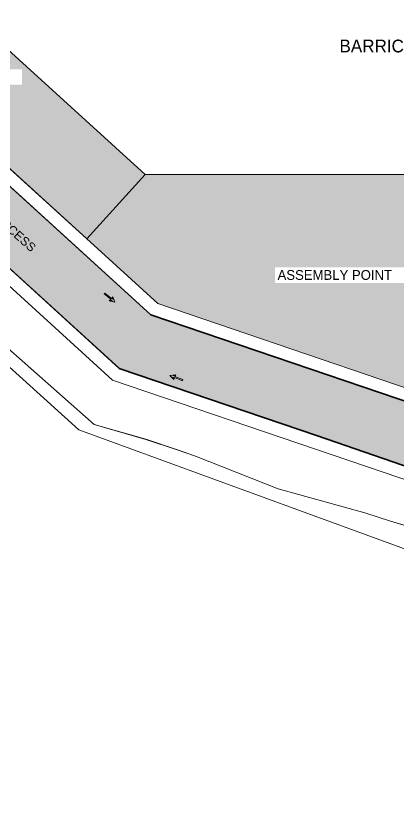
# Model space of a CAD drawing. Header units: inches. Extents: x 1969 to 240164, y 1364 to 46451.
# Drawn here: x 42508 to 46889, y 17221 to 26307 of the extents above; entities that cross this region are included whole.
import ezdxf

# ---------------------------------------------------------------- set-up
doc = ezdxf.new("R2010")
doc.units = ezdxf.units.IN
doc.header["$MEASUREMENT"] = 0
for name, color, linetype in [('PDF_0', 7, 'Continuous'), ('PDF_BOUNDARY', 7, 'Continuous'), ('PDF_earth cutting area', 7, 'Continuous'), ('PDF_foot path', 7, 'Continuous'), ('PDF_Lines', 7, 'Continuous'), ('PDF_TEXT', 7, 'Continuous'), ('PDF_Wall', 7, 'Continuous')]:
    doc.layers.add(name, color=color, linetype=linetype)
doc.styles.add('PDF Century Gothic', font='GOTHIC.TTF')
doc.styles.add('PDF Swiss721BT-LightExtended', font='arial.ttf')

msp = doc.modelspace()

# ---------------------------------------------------------------- hatches: boundary and pattern name
at = {"true_color": 0xfecc66}
h = msp.add_hatch(color=31, dxfattribs=at)
h.dxf.hatch_style = 1
h.paths.add_polyline_path([(40008.3, 27445.2), (39953.1, 27576.4), (40565.8, 27834.4), (40621, 27703.3)])
h.paths.add_polyline_path([(40577.6, 27598.8), (40632.8, 27467.6), (40233.2, 27299.2), (40178, 27430.4)])
edge = h.paths.add_edge_path()
edge.add_line((23706.6, 23889.3), (23706.6, 23685.7))
edge.add_line((23706.6, 23685.7), (21592.3, 23685.7))
edge.add_arc((21564.1, 23607.1), 83.5, 70.24996, 109.75004)
edge.add_line((21535.9, 23685.7), (21474.3, 23685.7))
edge.add_line((21474.3, 23685.7), (21474.3, 23889.3))
edge.add_line((21474.3, 23889.3), (23706.6, 23889.3))
h.paths.add_polyline_path([(40196.6, 27136.6), (40128.6, 27004), (40083.8, 26760.5), (40108.3, 26579.1), (40179.2, 26411.1), (44054.9, 22879.7), (47494.3, 21707.1), (47774.4, 21648.7), (48167.3, 21655.3), (48593.7, 21785.4), (48790.3, 21898.1), (49229.2, 22267.9), (50678.1, 23493.2), (50859.2, 23699.7), (50983, 23900), (51090.8, 24169.8), (51148, 24487.9), (51993.8, 24488.6), (52290.4, 24048.9), (50849.8, 22717.9), (50714.5, 22526.6), (50622.5, 22254.5), (50606.5, 21925.5), (50606.5, 20998.1), (50696.2, 20675.3), (50766.7, 20544.7), (50964.4, 20319.7), (51058.4, 20250.3), (51196.7, 20206.5), (51389.7, 20233.1), (51523.7, 20325.3), (51622.3, 20503.8), (51622.3, 20773.7), (53221, 20773.7), (53221, 20166.3), (53323.2, 20166.3), (53323.2, 19249.4), (51850.7, 19249.4), (48876.6, 20483.8), (45963.5, 21489.1), (43693.6, 22262.7), (41571.7, 24195.4), (39950.9, 25674.8), (39044.1, 26554.3), (38079.5, 27215.6), (35857, 26162.3), (34994.2, 24093.5), (32860.7, 23926.1), (31214.3, 23858), (28068.1, 23728.3), (26623.6, 23670.7), (26125.1, 23748.9), (24768.5, 23544.4), (23827.6, 23544.4), (23273.3, 23447.3), (21482.5, 23346.7), (20701.9, 23346.7), (19975.8, 23179.6), (18647.9, 23098.7), (18526, 23021.2), (18458.9, 22934.2), (16811.9, 22382), (14065.1, 22382), (10291.7, 22150.2), (10399.9, 23009.2), (14054.9, 23234.2), (16268.8, 23125.1), (16401.4, 23136.9), (16539.8, 23172.8), (17389.5, 23514.9), (18148.7, 23728.4), (18898.7, 23820.5), (19842.9, 23871.6), (20739.4, 24014.8), (22123.3, 24079.5), (22770.9, 24079.5), (23779.9, 24246.6), (24703.7, 24246.6), (25375.2, 24342), (26135.3, 24457.9), (26581.9, 24376.1), (27205.7, 24393.1), (34200.4, 24679.5), (34926.4, 26329.3), (38395.3, 28029.7), (39197.5, 27689.4), (39688.1, 27614.9), (39863, 27631.6), (40107.6, 27695.3), (40153.2, 27713), (40296.7, 27791.6), (40552.7, 27873.4), (40725.6, 27893.1), (40799.6, 27443.2), (40565.9, 27413.6), (40402.5, 27338.4), (40299.1, 27258.4)])

# ---------------------------------------------------------------- linework, layer by layer
at = {"lineweight": 35}
for points in [[(40179.2, 26411.1), (44054.9, 22879.7), (47494.3, 21707.1)], [(48876.6, 20483.8), (45963.5, 21489.1), (43693.6, 22262.7), (41571.7, 24195.4)]]:
    msp.add_lwpolyline(points, dxfattribs=at)
for points in [[(40180.8, 26410.7), (44056.5, 22879.3), (47495.9, 21706.7)], [(48878.1, 20483.5), (45965.1, 21488.7), (43695.1, 22262.3), (41573.2, 24195.1)]]:
    msp.add_lwpolyline(points)
at = {"layer": 'PDF_0', "lineweight": 0}
msp.add_lwpolyline([(40886.4, 27317.5), (40105.8, 26939.1), (40228.5, 26758.4), (40245.5, 26628.9), (40293.3, 26506.2), (43320.2, 23748.5), (43991.7, 24488.2)], close=True, dxfattribs=at)
at = {"layer": 'PDF_0', "color": 41, "true_color": 0xf4ee51, "transparency": 33554559}
for points in [[(41779.4, 26506.2), (40293.3, 26506.2), (42672.5, 25691.5)], [(40293.3, 26506.2), (42672.5, 25691.5), (41186.3, 25691.5)], [(42672.5, 25691.5), (42577.1, 25691.5), (42863.4, 25517.7)], [(42577.1, 25691.5), (42863.4, 25517.7), (42577.1, 25517.7)], [(41380.6, 25517.7), (42508.9, 24488.2), (43991.7, 24488.2)], [(41380.6, 25517.7), (42863.4, 25517.7), (43991.7, 24488.2)], [(42508.9, 24488.2), (43991.7, 24488.2), (43320.2, 23748.5)]]:
    msp.add_solid(points, dxfattribs=at)
at = {"layer": 'PDF_0', "color": 215, "true_color": 0xa953a0, "transparency": 33554559}
for points in [[(43991.7, 24488.2), (47993.5, 23748.5), (43320.2, 23748.5)], [(47993.5, 24488.2), (43991.7, 24488.2), (47993.5, 23748.5)], [(47993.5, 23748.5), (43320.2, 23748.5), (47993.5, 23421.3)], [(43320.2, 23748.5), (47993.5, 23421.3), (43678.1, 23421.3)], [(45477.9, 23421.3), (43678.1, 23421.3), (45477.9, 23244.1)], [(43678.1, 23421.3), (45477.9, 23244.1), (43872.4, 23244.1)], [(47993.5, 23244.1), (43872.4, 23244.1), (47993.5, 23008.9)], [(43872.4, 23244.1), (47993.5, 23008.9), (44128.1, 23008.9)], [(47993.5, 23008.9), (44128.1, 23008.9), (47993.5, 21846.5)], [(44128.1, 23008.9), (47993.5, 21846.5), (47536.8, 21846.5)]]:
    msp.add_solid(points, dxfattribs=at)
at = {"layer": 'PDF_BOUNDARY', "lineweight": 0}
msp.add_lwpolyline([(58141.3, 26778.9), (58328.7, 27784.5), (58141.3, 26778.9), (58090.1, 25981.2), (58011.7, 25275.6), (57834.5, 22743), (57974.2, 20404.6), (57261.8, 20080.8), (57002.8, 19985.3), (52510.1, 18165.1), (43231.6, 21560.2), (38698, 25657.4), (38176.4, 20186.4), (37740.1, 15608.5), (29065, 15346.1), (24016.7, 15192.7), (18995.6, 15117.7), (19442.2, 16685.7), (8769.5, 16603.9), (8824, 18274.2), (8909.3, 20326.2), (8950.2, 20946.6), (9079.7, 21601.1), (9083.1, 21624.9)], dxfattribs=at)
at = {"layer": 'PDF_earth cutting area', "lineweight": 0}
msp.add_lwpolyline([(42311.2, 22582.8), (43405.4, 21621.5), (43998.5, 21451.1), (44359.8, 21328.4), (44567.8, 21256.8), (45515.4, 20881.8), (46507.3, 20609.1), (46800.5, 20513.7), (47451.5, 20319.4), (47959.4, 20138.7), (48259.4, 20009.2), (48999.1, 19552.4), (49701.3, 19351.3), (50001.3, 19235.4), (50928.4, 18867.3), (51453.4, 18666.2), (51634, 18621.8), (51732.9, 18628.7), (52591.9, 18281), (53018, 18413.9), (53907.6, 18877.5), (54824.6, 19221.8), (55843.8, 19791)], dxfattribs=at)
at = {"layer": 'PDF_foot path', "lineweight": 0}
for points in [[(50993.2, 24488.2), (43991.7, 24488.2), (40886.4, 27317.5)], [(47543.6, 21846.5), (44134.9, 23008.9), (40300.1, 26506.2)], [(47495.9, 21706.7), (44056.5, 22879.3), (40180.8, 26410.7)], [(51852.2, 19249), (49490, 20230.8), (48705.9, 20554.6), (43695.1, 22262.3), (39451.3, 26127.8)], [(51821.5, 19099.1), (49432, 20091), (48651.4, 20414.8), (43616.7, 22129.4), (39352.4, 26018.7)]]:
    msp.add_lwpolyline(points, dxfattribs=at)
at = {"layer": 'PDF_Lines', "lineweight": 0}
for points in [[(42311.2, 22582.8), (43405.4, 21621.5), (43998.5, 21447.7), (44356.4, 21328.4), (44567.8, 21256.8), (45515.4, 20881.8), (46507.3, 20605.7), (46800.5, 20513.7), (47451.5, 20316)], [(47451.5, 20319.4), (46800.5, 20513.7), (46507.3, 20609.1), (45515.4, 20881.8), (44567.8, 21256.8), (44359.8, 21328.4), (43998.5, 21451.1), (43405.4, 21621.5), (42311.2, 22582.8)]]:
    msp.add_lwpolyline(points, dxfattribs=at)
at = {"layer": 'PDF_Wall', "lineweight": 0}
for points in [[(43579.2, 23039.5), (43596.3, 23056.6), (43521.3, 23117.9), (43528.1, 23128.2), (43603.1, 23066.8), (43620.2, 23083.8), (43644, 23022.5)], [(44339.4, 22190.8), (44329.2, 22170.3), (44421.2, 22136.2), (44417.8, 22122.6), (44325.8, 22160.1), (44318.9, 22136.2), (44271.2, 22183.9)]]:
    msp.add_lwpolyline(points, close=True, dxfattribs=at)
at = {"layer": 'PDF_Wall', "transparency": 33554559}
for points in [[(43524.7, 23124.8), (43630.4, 23025.9), (43521.3, 23117.9)], [(43528.1, 23128.2), (43644, 23022.5), (43524.7, 23124.8)], [(43644, 23022.5), (43524.7, 23124.8), (43630.4, 23025.9)], [(43640.6, 23036.1), (43528.1, 23128.2), (43644, 23022.5)], [(43620.2, 23083.8), (43640.6, 23036.1), (43603.1, 23066.8)], [(43596.3, 23056.6), (43630.4, 23025.9), (43579.2, 23039.5)], [(44271.2, 22183.9), (44417.8, 22129.4), (44284.9, 22187.4)], [(44281.4, 22173.7), (44417.8, 22122.6), (44271.2, 22183.9)], [(44417.8, 22122.6), (44271.2, 22183.9), (44417.8, 22129.4)], [(44318.9, 22136.2), (44281.4, 22173.7), (44325.8, 22160.1)], [(44329.2, 22170.3), (44284.9, 22187.4), (44339.4, 22190.8)], [(44417.8, 22129.4), (44284.9, 22187.4), (44421.2, 22136.2)]]:
    msp.add_solid(points, dxfattribs=at)

# ---------------------------------------------------------------- texts
at = {"layer": 'PDF_TEXT', "attachment_point": 4, "style": 'PDF Century Gothic'}
for s, insert, char_height in [('BARRICADE', (46216, 25960), 146.14), ('ASSEMBLY POINT', (45507, 23334.6), 112.416)]:
    msp.add_mtext(s, dxfattribs=dict(at, insert=insert, char_height=char_height))
at = {"layer": 'PDF_TEXT', "insert": (41190.3, 24999.7), "char_height": 99.699, "attachment_point": 4, "rotation": 318.04331, "style": 'PDF Swiss721BT-LightExtended'}
msp.add_mtext('10.M WIDE INTERNAL ACCESS', dxfattribs=at)

doc.saveas('drawing.dxf')
